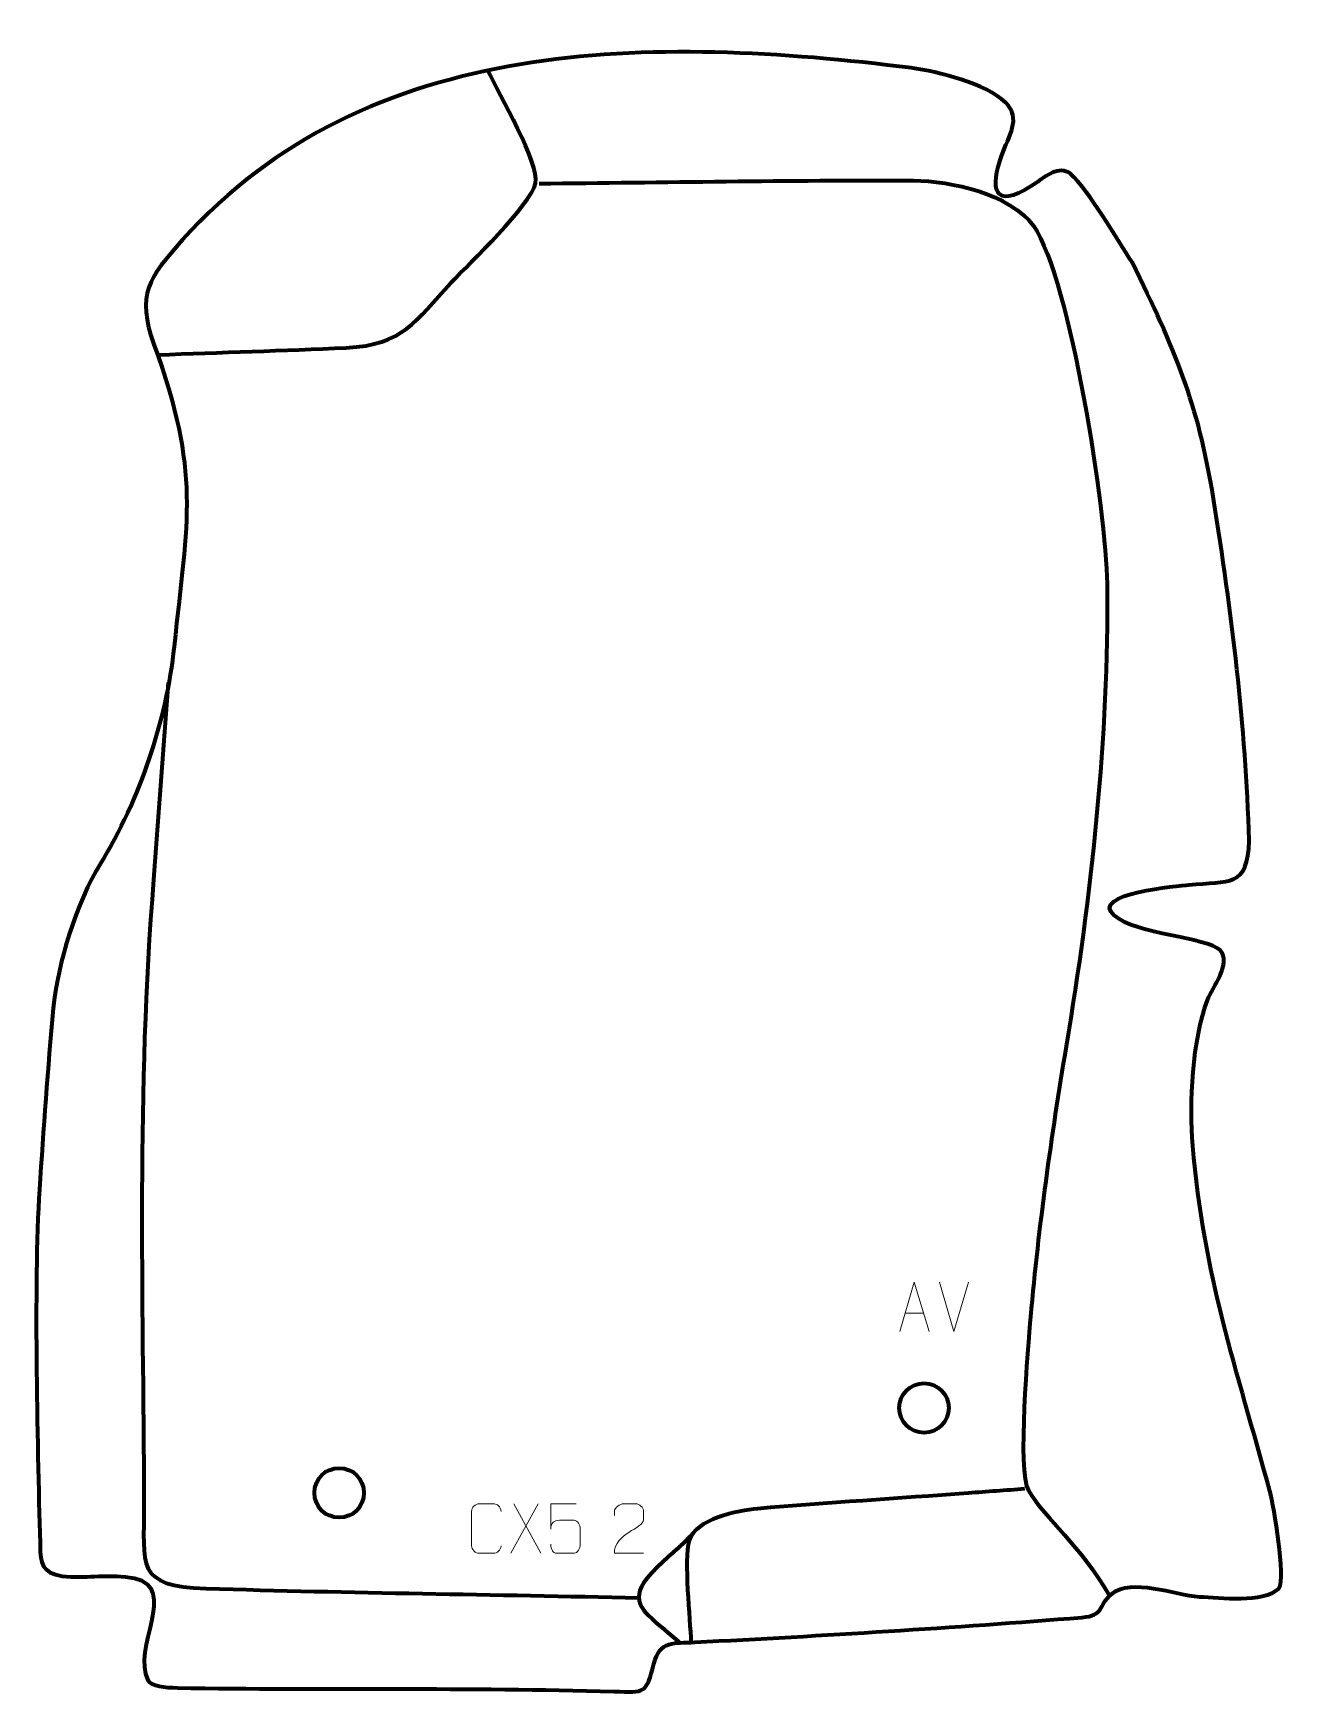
# Model space of a CAD drawing. Header units: millimetres. Extents: x -572 to 60, y 0 to 839.
import ezdxf

# ---------------------------------------------------------------- set-up
doc = ezdxf.new("R2010")
doc.units = ezdxf.units.MM
doc.header["$MEASUREMENT"] = 0
doc.layers.add('layer 2', color=7, linetype='Continuous')
doc.layers.add('layer 3', color=7, linetype='Continuous')

msp = doc.modelspace()

# ---------------------------------------------------------------- linework, layer by layer
at = {"layer": 'layer 2', "color": 140, "lineweight": 158}
for points, knots in [([(-509.5786, 676.3282), (-477.8847, 677.5422), (-445.9805, 678.3655), (-414.3275, 679.926), (-414.3275, 679.926), (-385.4925, 681.3475), (-379.6713, 693.1242), (-361.5557, 712.6315), (-361.5557, 712.6315), (-352.2943, 722.3995), (-321.1975, 751.854), (-318.7559, 763.0066), (-318.7559, 763.0066), (-316.6503, 772.6241), (-337.0154, 807.5554), (-342.8904, 819.8455)], [0, 0, 0, 0, 0.2, 0.2, 0.2, 0.2, 0.4, 0.4, 0.4, 0.4, 0.6, 0.6, 0.6, 0.6, 1, 1, 1, 1]), ([(-316.9443, 762.83), (-254.0803, 763.3043), (-190.8806, 764.5787), (-128.0555, 764.2644), (-128.0555, 764.2644), (-108.8278, 764.1682), (-79.4213, 757.5395), (-67.3457, 741.3848), (-67.3457, 741.3848), (-48.6495, 713.7558), (-30.6759, 596.8904), (-30.2507, 560.7487), (-30.2507, 560.7487), (-29.3957, 483.7578), (-38.2861, 402.9693), (-50.9337, 327.2572), (-50.9337, 327.2572), (-58.5805, 281.3942), (-64.8283, 237.0132), (-68.9375, 190.6693), (-68.9375, 190.6693), (-70.1708, 175.9192), (-75.7641, 112.6126), (-69.9618, 103.0734), (-69.9618, 103.0734), (-60.9495, 88.2567), (-44.1185, 75.8525), (-29.0843, 49.8675)], [0, 0, 0, 0, 0.125, 0.125, 0.125, 0.125, 0.25, 0.25, 0.25, 0.25, 0.375, 0.375, 0.375, 0.375, 0.5, 0.5, 0.5, 0.5, 0.625, 0.625, 0.625, 0.625, 0.75, 0.75, 0.75, 0.75, 1, 1, 1, 1]), ([(-266.6668, 48.739), (-339.4573, 50.4609), (-412.365, 51.2202), (-485.1237, 53.453), (-485.1237, 53.453), (-520.9215, 54.5516), (-516.244, 65.0921), (-516.3595, 96.145), (-516.3595, 96.145), (-516.7618, 204.4338), (-520.2379, 303.2421), (-511.4801, 411.4627), (-511.4801, 411.4627), (-511.4801, 411.4627), (-504.1209, 510.8465), (-504.1209, 510.8465)], [0, 0, 0, 0, 0.2, 0.2, 0.2, 0.2, 0.4, 0.4, 0.4, 0.4, 0.6, 0.6, 0.6, 0.6, 1, 1, 1, 1])]:
    msp.add_open_spline(points, degree=3, knots=knots, dxfattribs=at)
at = {"layer": 'layer 2', "color": 250, "lineweight": 158}
for points, knots in [([(-72.0059, 103.8666), (-81.49, 103.1595), (-90.9741, 102.4524), (-100.4582, 101.7454), (-100.4582, 101.7454), (-135.8628, 99.1109), (-171.4096, 96.8759), (-206.772, 93.8915), (-206.772, 93.8915), (-216.5458, 93.0666), (-238.0991, 88.6577), (-241.2502, 77.8616), (-241.2502, 77.8616), (-244.1157, 68.044), (-240.7487, 38.5142), (-240.3599, 26.4258)], [0, 0, 0, 0, 0.2, 0.2, 0.2, 0.2, 0.4, 0.4, 0.4, 0.4, 0.6, 0.6, 0.6, 0.6, 1, 1, 1, 1]), ([(-239.2919, 81.5818), (-245.3831, 74.4912), (-254.2914, 68.0396), (-260.4848, 61.1541), (-260.4848, 61.1541), (-272.2126, 48.116), (-265.7242, 42.9568), (-254.0562, 33.1825), (-254.0562, 33.1825), (-251.3101, 30.882), (-248.6592, 28.6367), (-245.9933, 26.2385)], [0, 0, 0, 0, 0.25, 0.25, 0.25, 0.25, 0.5, 0.5, 0.5, 0.5, 1, 1, 1, 1])]:
    msp.add_open_spline(points, degree=3, knots=knots, dxfattribs=at)
at = {"layer": 'layer 3', "color": 250, "lineweight": 200}
for centre in [(-122.6744, 144.7625), (-417.9489, 101.9)]:
    msp.add_ellipse(centre, major_axis=(0, 12.5), ratio=1, dxfattribs=at)
at = {"layer": 'layer 3', "color": 242, "lineweight": 158}
msp.add_open_spline([(-17.5695, 723.0144), (3.8278, 679.353), (15.666, 652.2942), (23.4821, 603.6363), (23.4821, 603.6363), (32.6566, 546.5235), (39.7479, 488.9173), (41.4448, 431.1246), (41.4448, 431.1246), (40.9122, 407.1378), (31.3788, 410.8653), (10.9879, 408.802), (10.9879, 408.802), (6.3044, 408.354), (-39.5917, 404.4779), (-26.6765, 393.2759), (-26.6765, 393.2759), (-15.587, 383.6575), (20.1111, 382.3359), (26.9688, 375.7163), (26.9688, 375.7163), (32.5496, 369.2895), (22.9718, 357.0368), (20.4535, 350.6208), (20.4535, 350.6208), (12.7721, 331.0508), (11.3082, 298.1316), (12.9937, 277.113), (12.9937, 277.113), (18.5633, 211.6794), (35.1599, 164.7952), (51.8891, 102.6926), (51.8891, 102.6926), (54.0675, 94.6059), (59.9647, 59.3799), (56.4967, 53.6679), (56.4967, 53.6679), (48.3025, 46.1834), (27.037, 48.908), (16.3451, 49.4771), (16.3451, 49.4771), (3.6508, 50.3998), (-17.8386, 59.2758), (-28.0426, 50.7994), (-28.0426, 50.7994), (-35.0779, 44.9552), (-31.2422, 39.9675), (-43.0629, 39.0204), (-43.0629, 39.0204), (-107.4521, 33.8613), (-173.8725, 29.7937), (-238.3499, 26.5076), (-238.3499, 26.5076), (-248.821, 25.974), (-256.1386, 27.5596), (-259.0766, 15.6289), (-259.0766, 15.6289), (-262.8089, 0.4732), (-263.3604, 1.1867), (-279.2135, 1.6617), (-279.2135, 1.6617), (-352.8149, 3.8672), (-425.9898, 2.2112), (-499.5042, 3.4982), (-499.5042, 3.4982), (-506.117, 3.6139), (-512.7729, 4.1786), (-514.4918, 7.3684), (-514.4918, 7.3684), (-522.9737, 23.1086), (-498.892, 53.8341), (-521.2826, 58.8353), (-521.2826, 58.8353), (-534.0143, 60.9032), (-541.5141, 59.1735), (-553.4872, 59.5673), (-553.4872, 59.5673), (-565.985, 59.9784), (-568.6513, 64.5594), (-568.8446, 71.8785), (-568.8446, 71.8785), (-570.1366, 120.8075), (-572.4118, 206.3735), (-569.2738, 255.0743), (-569.2738, 255.0743), (-567.3133, 285.5012), (-565.0312, 316.0654), (-562.3474, 346.409), (-562.3474, 346.409), (-560.1679, 368.8638), (-550.3832, 400.3593), (-538.484, 419.5624), (-538.484, 419.5624), (-518.6624, 451.5516), (-505.312, 491.6704), (-501.2942, 529.0377), (-501.2942, 529.0377), (-494.3567, 594.3112), (-487.9666, 616.3048), (-511.4336, 681.5767), (-511.4336, 681.5767), (-520.5263, 706.8677), (-513.9956, 715.3361), (-497.1943, 734.1451), (-497.1943, 734.1451), (-403.6397, 838.6579), (-258.8821, 837.2919), (-129.0968, 821.1288), (-129.0968, 821.1288), (-115.3356, 819.2721), (-91.5124, 813.3441), (-81.4785, 803.605), (-81.4785, 803.605), (-73.1934, 795.5632), (-80.1234, 786.3978), (-83.4414, 777.1058), (-83.4414, 777.1058), (-89.323, 760.635), (-87.8073, 749.018), (-68.5468, 761.5322), (-68.5468, 761.5322), (-68.5468, 761.5322), (-66.2484, 763.0256), (-66.2484, 763.0256), (-66.2484, 763.0256), (-61.2109, 766.4264), (-54.7303, 772.0556), (-48.7527, 767.7498), (-48.7527, 767.7498), (-39.7076, 759.7598), (-25.0205, 734.3861), (-17.5695, 723.0144)], degree=3, knots=[0, 0, 0, 0, 0.02941176, 0.02941176, 0.02941176, 0.02941176, 0.05882353, 0.05882353, 0.05882353, 0.05882353, 0.08823529, 0.08823529, 0.08823529, 0.08823529, 0.11764706, 0.11764706, 0.11764706, 0.11764706, 0.14705882, 0.14705882, 0.14705882, 0.14705882, 0.17647059, 0.17647059, 0.17647059, 0.17647059, 0.20588235, 0.20588235, 0.20588235, 0.20588235, 0.23529412, 0.23529412, 0.23529412, 0.23529412, 0.26470588, 0.26470588, 0.26470588, 0.26470588, 0.29411765, 0.29411765, 0.29411765, 0.29411765, 0.32352941, 0.32352941, 0.32352941, 0.32352941, 0.35294118, 0.35294118, 0.35294118, 0.35294118, 0.38235294, 0.38235294, 0.38235294, 0.38235294, 0.41176471, 0.41176471, 0.41176471, 0.41176471, 0.44117647, 0.44117647, 0.44117647, 0.44117647, 0.47058824, 0.47058824, 0.47058824, 0.47058824, 0.5, 0.5, 0.5, 0.5, 0.52941176, 0.52941176, 0.52941176, 0.52941176, 0.55882353, 0.55882353, 0.55882353, 0.55882353, 0.58823529, 0.58823529, 0.58823529, 0.58823529, 0.61764706, 0.61764706, 0.61764706, 0.61764706, 0.64705882, 0.64705882, 0.64705882, 0.64705882, 0.67647059, 0.67647059, 0.67647059, 0.67647059, 0.70588235, 0.70588235, 0.70588235, 0.70588235, 0.73529412, 0.73529412, 0.73529412, 0.73529412, 0.76470588, 0.76470588, 0.76470588, 0.76470588, 0.79411765, 0.79411765, 0.79411765, 0.79411765, 0.82352941, 0.82352941, 0.82352941, 0.82352941, 0.85294118, 0.85294118, 0.85294118, 0.85294118, 0.88235294, 0.88235294, 0.88235294, 0.88235294, 0.91176471, 0.91176471, 0.91176471, 0.91176471, 0.94117647, 0.94117647, 0.94117647, 0.94117647, 1, 1, 1, 1], dxfattribs=at)
at = {"layer": 'layer 3', "color": 250, "lineweight": 9}
for points, knots in [([(-134.9425, 183.3323), (-134.9425, 183.3323), (-127.5715, 208.2858), (-127.5715, 208.2858), (-127.5715, 208.2858), (-127.5715, 208.2858), (-120.0016, 183.3323), (-120.0016, 183.3323)], [0, 0, 0, 0, 0.33333333, 0.33333333, 0.33333333, 0.33333333, 1, 1, 1, 1]), ([(-336.231, 75.2118), (-336.3708, 72.8884), (-338.048, 71.4088), (-340.1957, 71.398), (-340.1957, 71.398), (-342.5276, 71.3984), (-344.8595, 71.3984), (-347.191, 71.398), (-347.191, 71.398), (-349.116, 71.2926), (-351.0881, 73.1771), (-351.0769, 75.1944), (-351.0769, 75.1944), (-351.0765, 80.9645), (-351.0765, 86.7342), (-351.0769, 92.5035), (-351.0769, 92.5035), (-351.0727, 94.6416), (-349.326, 96.3608), (-347.1736, 96.3473), (-347.1736, 96.3473), (-344.8479, 96.3473), (-342.5218, 96.3473), (-340.1957, 96.3473), (-340.1957, 96.3473), (-338.2491, 96.3828), (-336.2577, 94.8913), (-336.231, 92.4537)], [0, 0, 0, 0, 0.125, 0.125, 0.125, 0.125, 0.25, 0.25, 0.25, 0.25, 0.375, 0.375, 0.375, 0.375, 0.5, 0.5, 0.5, 0.5, 0.625, 0.625, 0.625, 0.625, 0.75, 0.75, 0.75, 0.75, 1, 1, 1, 1]), ([(-298.2599, 96.3256), (-298.2599, 96.3256), (-311.1116, 96.3256), (-311.1116, 96.3256), (-311.1116, 96.3256), (-311.1113, 92.095), (-311.1113, 87.8641), (-311.1116, 83.6329), (-311.1116, 83.6329), (-311.1119, 86.943), (-309.4809, 88.0148), (-306.6689, 88.0753), (-306.6689, 88.0753), (-304.2293, 88.0756), (-301.7898, 88.0756), (-299.3506, 88.0753), (-299.3506, 88.0753), (-297.7008, 88.0821), (-296.2259, 85.7016), (-296.1974, 83.6329), (-296.1974, 83.6329), (-296.1977, 81.0456), (-296.1977, 78.458), (-296.1974, 75.8703), (-296.1974, 75.8703), (-296.1512, 73.9109), (-297.6506, 71.4746), (-299.2765, 71.4161), (-299.2765, 71.4161), (-301.233, 71.4164), (-306.128, 71.4164), (-308.085, 71.4161), (-308.085, 71.4161), (-309.9305, 71.4073), (-311.0376, 73.3721), (-311.0584, 75.9232)], [0, 0, 0, 0, 0.1, 0.1, 0.1, 0.1, 0.2, 0.2, 0.2, 0.2, 0.3, 0.3, 0.3, 0.3, 0.4, 0.4, 0.4, 0.4, 0.5, 0.5, 0.5, 0.5, 0.6, 0.6, 0.6, 0.6, 0.7, 0.7, 0.7, 0.7, 0.8, 0.8, 0.8, 0.8, 1, 1, 1, 1]), ([(-264.2826, 71.3837), (-269.197, 71.384), (-274.1114, 71.384), (-279.0255, 71.3837), (-279.0255, 71.3837), (-279.0255, 81.316), (-264.3745, 83.9572), (-264.2826, 88.2675), (-264.2826, 88.2675), (-264.2829, 89.6916), (-264.2829, 91.1153), (-264.2826, 92.5386), (-264.2826, 92.5386), (-264.2995, 94.6157), (-266.4223, 96.3405), (-268.0933, 96.3578), (-268.0933, 96.3578), (-270.1665, 96.3574), (-272.2394, 96.3574), (-274.3118, 96.3578), (-274.3118, 96.3578), (-276.1339, 96.3743), (-278.9586, 94.5822), (-279.0255, 92.4886), (-279.0255, 92.4886), (-279.0255, 92.4886), (-279.0255, 90.4338), (-279.0255, 90.4338)], [0, 0, 0, 0, 0.125, 0.125, 0.125, 0.125, 0.25, 0.25, 0.25, 0.25, 0.375, 0.375, 0.375, 0.375, 0.5, 0.5, 0.5, 0.5, 0.625, 0.625, 0.625, 0.625, 0.75, 0.75, 0.75, 0.75, 1, 1, 1, 1])]:
    msp.add_open_spline(points, degree=3, knots=knots, dxfattribs=at)
for points in [[(-107.583, 183.325), (-107.583, 183.325), (-114.9048, 208.2786), (-114.9048, 208.2786)], [(-100.2611, 208.2786), (-100.2611, 208.2786), (-107.5829, 183.325), (-107.5829, 183.325)], [(-132.2199, 192.5817), (-132.2199, 192.5817), (-122.7242, 192.5817), (-122.7242, 192.5817)], [(-317.511, 96.3476), (-317.511, 96.3476), (-331.2516, 71.4518), (-331.2516, 71.4518)], [(-329.797, 96.3476), (-329.797, 96.3476), (-316.0564, 71.3941), (-316.0564, 71.3941)]]:
    msp.add_open_spline(points, degree=3, dxfattribs=at)

doc.saveas('drawing.dxf')
